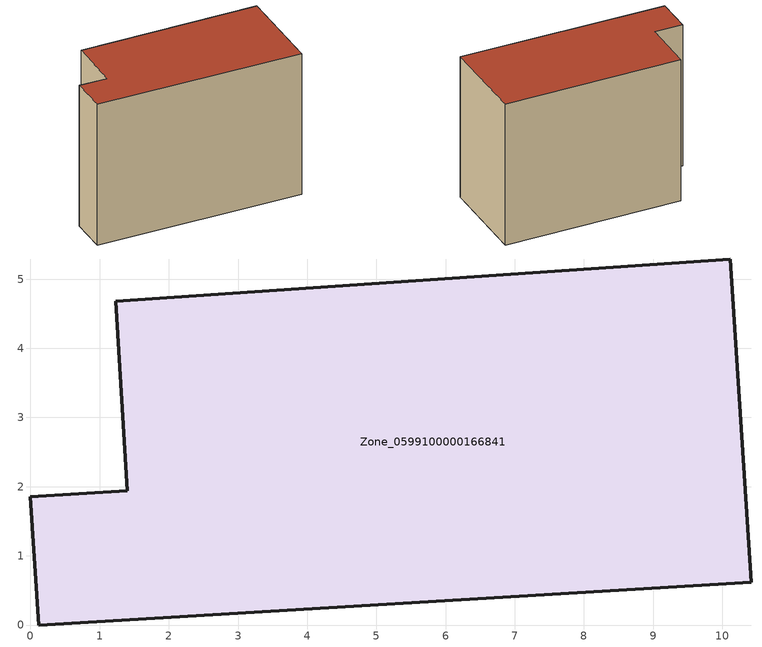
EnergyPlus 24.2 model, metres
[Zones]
Zone_0599100000166841
 floor ground (C_G): 0,1.85 1.4,1.94 1.23,4.68 10.12,5.29 10.42,0.62 0.12,0 z0
 wall outside (C_F): 1.4,1.94 0,1.85 0.12,0 10.42,0.62 10.12,5.29 1.23,4.68 1.4,1.94 z0:7.47
 roof outside (C_R): 10.12,5.29 1.23,4.68 1.4,1.94 0,1.85 0.12,0 10.42,0.62 z7.47
[BUILDING]
Pand.0599100000166841: North Axis=0; Terrain=City; Loads Convergence Tolerance Value=0.04; Temperature Convergence Tolerance Value=0.4; Solar Distribution=FullExterior; Maximum Number of Warmup Days=25; Minimum Number of Warmup Days=1
[Site:Location]
Rotterdam.The.Hague.AP_ZH_NLD Design_Conditions: Latitude=51.96; Longitude=4.45; Time Zone=1; Elevation=-4.5
[SITE:GROUNDTEMPERATURE:BUILDINGSURFACE]
18, 18, 18, 18, 18, 18, 18, 18, 18, 18, 18, 18
[MATERIAL] Thermal Absorptance=0.9; Solar Absorptance=0.7; Visible Absorptance=0.7
Name | Roughness | Thickness | Conductivity | Density | Specific Heat
G.TI.1946 | MediumSmooth | 0.15 | 1 | 540 | 1210
F.TI.1946 | Rough | 0.3 | 0.857143 | 1920 | 840
R.TI.1946 | MediumRough | 0.2 | 0.1 | 1500 | 1000
[CONSTRUCTION]
C_G: G.TI.1946
C_F: F.TI.1946
C_R: R.TI.1946
[ZONE]
Zone_0599100000166841: Type=1; Multiplier=1; Ceiling Height=Autocalculate; Volume=Autocalculate; Floor Area=autocalculate; Part of Total Floor Area=Yes
[ZONEINFILTRATION:DESIGNFLOWRATE]
Infil_Zone_0599100000166841: Zone or ZoneList or Space or SpaceList=Zone_0599100000166841; Schedule=AlwaysOn; Design Flow Rate Calculation Method=Flow/Area; Flow Rate per Floor Area=0.003; Constant Term Coefficient=1; Temperature Term Coefficient=0; Velocity Term Coefficient=0; Velocity Squared Term Coefficient=0
[HVACTEMPLATE:ZONE:IDEALLOADSAIRSYSTEM]
Zone_0599100000166841: Maximum Heating Supply Air Temperature=50; Minimum Cooling Supply Air Temperature=13; Maximum Heating Supply Air Humidity Ratio=0.0156; Minimum Cooling Supply Air Humidity Ratio=0.0077; Heating Limit=NoLimit; Cooling Limit=NoLimit; Dehumidification Control Type=ConstantSensibleHeatRatio; Cooling Sensible Heat Ratio=0.7; Dehumidification Setpoint=60; Humidification Control Type=None; Humidification Setpoint=30; Outdoor Air Method=None; Outdoor Air Flow Rate per Person=0.00944; Outdoor Air Flow Rate per Zone Floor Area=0; Outdoor Air Flow Rate per Zone=0; Demand Controlled Ventilation Type=None; Outdoor Air Economizer Type=NoEconomizer; Heat Recovery Type=None; Sensible Heat Recovery Effectiveness=0.7; Latent Heat Recovery Effectiveness=0.65
[ZONECONTROL:THERMOSTAT]
ThermostatControl_Zone_0599100000166841: Zone or ZoneList=Zone_0599100000166841; Control Type Schedule=DualSetpointControlType; Control 1=Thermostat_Zone_0599100000166841; Temperature Difference Between Cutout And Setpoint=0
[THERMOSTATSETPOINT:DUALSETPOINT]
Thermostat_Zone_0599100000166841: Heating Setpoint Temperature Schedule=HeatingSetpoint_Zone_0599100000166841; Cooling Setpoint Temperature Schedule=CoolingSetpoint_Zone_0599100000166841
[SCHEDULE:COMPACT]
HeatingSetpoint_Zone_0599100000166841: Through: 12/31, For: AllDays, Until: 24:00, 21
CoolingSetpoint_Zone_0599100000166841: Through: 12/31, For: AllDays, Until: 24:00, 24
DualSetpointControlType: Through: 12/31, For: AllDays, Until: 24:00, 4
AlwaysOn: Through: 12/31, For: AllDays, Until: 24:00, 1
